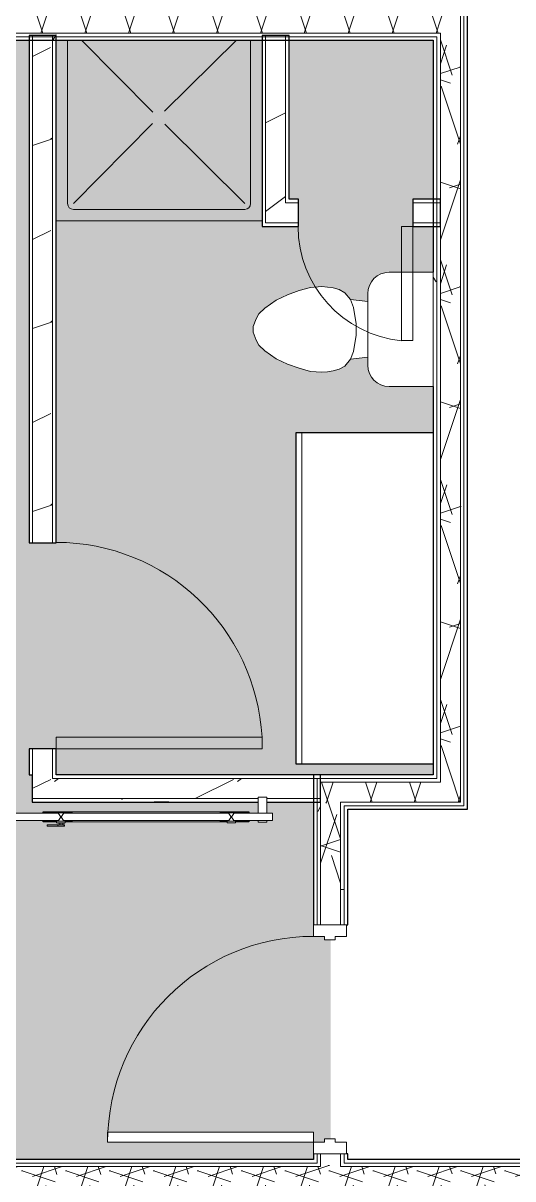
# Model space of a CAD drawing. Header units: inches. Extents: x -4830 to -235, y 9551 to 12852.
# Drawn here: x -3555.7 to -3470, y 10348.2 to 10550.2 of the extents above; entities that cross this region are included whole.
import ezdxf

# ---------------------------------------------------------------- set-up
doc = ezdxf.new("R2010")
doc.units = ezdxf.units.IN
doc.header["$MEASUREMENT"] = 0
for name, color, linetype, lineweight in [('0-1', 7, 'Continuous', 5), ('0-2', 7, 'Continuous', 9), ('0-3', 8, 'Continuous', 9), ('A-AREA-PATT-2', 254, 'Continuous', 9), ('A-DOOR-1', 7, 'Continuous', 9), ('A-DOOR-2', 50, 'Continuous', 13), ('A-DOOR-3', 250, 'Continuous', 25), ('A-DOOR-FRAM-1', 50, 'Continuous', 13), ('A-WALL-1', 250, 'Continuous', 25), ('A-WALL-2', 7, 'Continuous', 9), ('A-WALL-PATT-1', 7, 'Continuous', 9), ('A-WALL-PATT-2', 8, 'Continuous', 9), ('A-WALL-PATT-3', 253, 'Continuous', 9), ('I-WALL-1', 250, 'Continuous', 25), ('P-SANR-FIXT-1', 7, 'Continuous', 9), ('Q-CASE-1', 250, 'Continuous', 25), ('Q-CASE-2', 7, 'Continuous', 9)]:
    doc.layers.add(name, color=color, linetype=linetype, lineweight=lineweight)
pattern_1 = [(0, (0, 0), (61.44, 15.36), [2.534, -43.546, 2.534, -43.546, -245.76]), (0, (0, 0), (61.44, 15.36), [-92.16, 2.534, -89.626, 2.534, -43.546, -107.52]), (0, (0, 0), (61.44, 15.36), [-230.4, 2.534, -28.186, 2.534, -74.266]), (120, (23.04, 7.68), (-44.02215, 45.5286), [2.534, -43.546, 2.534, -43.546, -245.76]), (120, (23.04, 7.68), (-44.02215, 45.5286), [-92.16, 2.534, -89.626, 2.534, -43.546, -107.52]), (120, (23.04, 7.68), (-44.02215, 45.5286), [-230.4, 2.534, -28.186, 2.534, -74.266]), (240, (30.72, 38.4), (-17.41785, -60.8886), [2.534, -43.546, 2.534, -43.546, -245.76]), (240, (30.72, 38.4), (-17.41785, -60.8886), [-92.16, 2.534, -89.626, 2.534, -43.546, -107.52]), (240, (30.72, 38.4), (-17.41785, -60.8886), [-230.4, 2.534, -28.186, 2.534, -74.266])]
pattern_2 = [(216.87, (12.795, 31.987), (95.9612857, 63.9749714), [15.994, -143.942]), (206.565, (31.987, 22.391), (-31.986981, -31.986924), [35.763, -35.763]), (198.435, (31.987, 6.397), (-63.974746, -31.987128), [20.231, -80.922])]
pattern_3 = [(161.57, (0.96, 0.96), (-7.6802237, -0.0009796), [0, -54.643, 6.067, 0]), (18.43, (-0.96, 0.96), (-7.6802237, 0.0009796), [0, -54.643, 6.067, 0]), (108.43, (0.96, 0.96), (3.8382953, -19.2013653), [18.211, -42.499]), (71.57, (-0.96, 0.96), (3.8382953, 19.2013653), [18.211, -42.499])]

# ---------------------------------------------------------------- blocks, each defined once
blk = doc.blocks.new('Single-Flush - 36_ x 84_-1372839-FLOOR PLAN - 3RD FLOOR')
at = {"layer": 'A-DOOR-1'}
blk.add_arc((18, 2.37), 36.07, 93.1789, 180, dxfattribs=at)
at = {"layer": 'A-DOOR-2'}
for p, q in [((16, 2.37), (16, 38.39)), ((18, 38.39), (16, 38.39)), ((18, 2.37), (18, 38.39)), ((18, 2.37), (16, 2.37))]:
    blk.add_line(p, q, dxfattribs=at)
blk = doc.blocks.new('Interior_barn_door_18732 - Interior_barn_door_18732-1656080-FLOOR PLAN - 3RD FLOOR')
at = {"layer": 'A-DOOR-1'}
for p, q in [((-23.44, 6.07), (-23.69, 6.07)), ((-23.69, 6.07), (-23.44, 6.07)), ((-23.35, 6.57), (-23.63, 6.57)), ((-23.63, 6.57), (-23.63, 6.32)), ((-23.63, 6.32), (-23.35, 6.32)), ((-23.59, 6.57), (-23.59, 6.32)), ((-23.44, 6.07), (-22.69, 6.07)), ((-23.41, 6.57), (-22.49, 6.57)), ((-22.49, 6.32), (-23.41, 6.32)), ((-23.32, 6.32), (-23.32, 6.07)), ((-23.32, 6.32), (-23.32, 6.07)), ((-22.82, 6.07), (-22.82, 6.32)), ((-22.82, 6.07), (-22.82, 6.32)), ((-22.44, 6.07), (-22.69, 6.07)), ((-22.69, 6.07), (-22.44, 6.07)), ((-22.49, 6.57), (-22.67, 6.57)), ((-22.67, 6.32), (-22.49, 6.32)), ((-22.49, 6.57), (-22.49, 6.32)), ((-20.62, 6.32), (-20.62, 6.57)), ((-53.21, 5.57), (-60, 5.57)), ((-60, 4.95), (-60, 5.57)), ((-60, 4.32), (-60, 4.95)), ((-60, 4.32), (-53.22, 4.32)), ((-57.5, 5.85), (-59, 5.85)), ((-59, 5.85), (-59, 5.57)), ((-59, 4.32), (-59, 1.47)), ((-57.5, 5.57), (-57.5, 5.85)), ((-57.5, 1.47), (-57.5, 4.32)), ((-53.56, 6), (-52.06, 6)), ((-53.56, 6), (-53.56, 5.67)), ((-53.56, 5.67), (-52.06, 5.67)), ((-53.29, 5.67), (-52.82, 4.92)), ((-52.82, 4.98), (-53.29, 4.23)), ((-52.79, 4.23), (-53.27, 4.23)), ((-52.31, 4.23), (-52.79, 4.23)), ((-52.76, 4.92), (-52.29, 5.67)), ((-52.29, 4.23), (-52.76, 4.98)), ((-23.42, 5.57), (-52.37, 5.57)), ((-52.36, 4.32), (-23.43, 4.32)), ((-52.06, 5.67), (-52.06, 6)), ((-24.9, 5.82), (-50.9, 5.82)), ((-50.9, 4.07), (-24.9, 4.07)), ((-23.73, 6), (-22.23, 6)), ((-23.73, 5.67), (-23.73, 6)), ((-23.73, 5.67), (-22.23, 5.67)), ((-23.5, 5.67), (-23.03, 4.92)), ((-23.03, 4.98), (-23.5, 4.23)), ((-23, 4.23), (-23.48, 4.23)), ((-22.52, 4.23), (-23, 4.23)), ((-22.97, 4.92), (-22.5, 5.67)), ((-22.5, 4.23), (-22.97, 4.98)), ((21, 5.57), (-22.58, 5.57)), ((-22.57, 4.32), (21, 4.32)), ((-22.23, 6), (-22.23, 5.67)), ((18.5, 5.85), (18.5, 5.57)), ((20, 5.85), (18.5, 5.85)), ((18.5, 4.32), (18.5, 1.47)), ((20, 5.57), (20, 5.85)), ((20, 1.47), (20, 4.32)), ((21, 5.57), (21, 4.95)), ((21, 4.95), (21, 4.32)), ((-59, 1.47), (-57.5, 1.47)), ((18.5, 1.47), (20, 1.47))]:
    blk.add_line(p, q, dxfattribs=at)
for points, knots in [([(-23.63, 6.57), (-23.6, 6.57), (-23.54, 6.57), (-23.46, 6.57), (-23.43, 6.57)], [-0.72570661, -0.72570661, -0.72570661, -0.72570661, -0.67955891, -0.66350319, -0.66350319, -0.66350319, -0.66350319]), ([(-23.43, 6.32), (-23.46, 6.32), (-23.54, 6.32), (-23.6, 6.32), (-23.63, 6.32)], [0.66350319, 0.66350319, 0.66350319, 0.66350319, 0.67955891, 0.72570661, 0.72570661, 0.72570661, 0.72570661]), ([(-22.49, 6.57), (-22.52, 6.57), (-22.6, 6.57), (-22.69, 6.57), (-22.7, 6.57)], [-0.1486938, -0.1486938, -0.1486938, -0.1486938, -0.13013365, -0.08496789, -0.08496789, -0.08496789, -0.08496789]), ([(-22.68, 6.32), (-22.66, 6.32), (-22.61, 6.32), (-22.52, 6.32), (-22.49, 6.32)], [0.08496789, 0.08496789, 0.08496789, 0.08496789, 0.13013365, 0.1486938, 0.1486938, 0.1486938, 0.1486938]), ([(-22.49, 6.57), (-22.05, 6.57), (-21.63, 6.57), (-21.29, 6.57), (-20.97, 6.57), (-20.67, 6.57), (-20.62, 6.57), (-20.62, 6.57)], [-0.722227, -0.722227, -0.722227, -0.722227, -0.6854273, -0.6485379, -0.6054888, -0.5563887, -0.5098073, -0.5098073, -0.5098073, -0.5098073]), ([(-20.62, 6.32), (-20.62, 6.32), (-20.67, 6.32), (-20.97, 6.32), (-21.29, 6.32), (-21.63, 6.32), (-22.05, 6.32), (-22.49, 6.32)], [0.5098073, 0.5098073, 0.5098073, 0.5098073, 0.5563887, 0.6054888, 0.6485379, 0.6854273, 0.722227, 0.722227, 0.722227, 0.722227]), ([(-20.62, 6.57), (-20.62, 6.57), (-20.63, 6.57), (-20.69, 6.57), (-20.77, 6.57), (-20.79, 6.57)], [-0.50809684, -0.50809684, -0.50809684, -0.50809684, -0.4969616, -0.43765961, -0.42483944, -0.42483944, -0.42483944, -0.42483944]), ([(-20.79, 6.32), (-20.77, 6.32), (-20.69, 6.32), (-20.63, 6.32), (-20.62, 6.32), (-20.62, 6.32)], [0.42483944, 0.42483944, 0.42483944, 0.42483944, 0.43765961, 0.4969616, 0.50809684, 0.50809684, 0.50809684, 0.50809684])]:
    blk.add_open_spline(points, degree=3, knots=knots, dxfattribs=at)
for points in [[(-22.67, 6.57), (-22.65, 6.57), (-22.6, 6.57), (-22.5, 6.57)], [(-22.5, 6.32), (-22.6, 6.32), (-22.65, 6.32), (-22.67, 6.32)], [(-22.47, 6.57), (-22.52, 6.57), (-22.58, 6.57), (-22.65, 6.57)], [(-22.63, 6.32), (-22.57, 6.32), (-22.52, 6.32), (-22.47, 6.32)], [(-22.62, 6.57), (-22.58, 6.57), (-22.54, 6.57), (-22.5, 6.57)], [(-22.5, 6.32), (-22.54, 6.32), (-22.58, 6.32), (-22.62, 6.32)]]:
    blk.add_open_spline(points, degree=3, dxfattribs=at)
at = {"layer": 'A-DOOR-3'}
for p, q in [((-55.9, 5.82), (-53.56, 5.82)), ((-55.9, 5.57), (-55.9, 5.82)), ((-55.9, 4.07), (-55.9, 4.32)), ((-50.9, 4.07), (-55.9, 4.07)), ((-52.06, 5.82), (-50.9, 5.82)), ((-50.9, 5.82), (-50.9, 5.57)), ((-50.9, 4.33), (-50.9, 4.07)), ((-24.9, 5.82), (-23.73, 5.82)), ((-24.9, 5.55), (-24.9, 5.82)), ((-24.9, 4.07), (-24.9, 4.34)), ((-19.9, 4.07), (-24.9, 4.07)), ((-22.23, 5.82), (-19.9, 5.82)), ((-19.9, 5.82), (-19.9, 5.55)), ((-19.9, 4.34), (-19.9, 4.07))]:
    blk.add_line(p, q, dxfattribs=at)
blk = doc.blocks.new('Toilet-Domestic-3D - Toilet-Domestic-3D-1372870-FLOOR PLAN - 3RD FLOOR')
at = {"layer": 'P-SANR-FIXT-1'}
for p, q in [((-3.74, 10), (-2.74, 11)), ((-2.74, 11), (-1.87, 11.5)), ((-1.87, 11.5), (-0.5, 12)), ((-0.5, 12), (0.5, 12)), ((0.5, 12), (1.87, 11.5)), ((1.87, 11.5), (2.74, 11)), ((2.74, 11), (3.74, 10)), ((-5.13, 8), (-3.74, 10)), ((3.74, 10), (5.13, 8)), ((-6.06, 6), (-5.13, 8)), ((5.13, 8), (6.06, 6)), ((-6.79, 4), (-6.06, 6)), ((6.06, 6), (6.79, 4)), ((-7.33, 1.99), (-6.79, 4)), ((6.79, 4), (7.33, 1.99)), ((-7.5, 0), (-7.33, 1.99)), ((7.33, 1.99), (7.5, 0)), ((-7.41, -1), (-7.5, 0)), ((-7.24, -2), (-7.41, -1)), ((-6.97, -3), (-7.24, -2)), ((7.24, -2), (6.97, -3)), ((7.41, -1), (7.24, -2)), ((7.5, 0), (7.41, -1)), ((-6.4, -4), (-6.97, -3)), ((-5.21, -5), (-6.4, -4)), ((6.4, -4), (5.21, -5)), ((6.97, -3), (6.4, -4)), ((-3.84, -5.5), (-5.21, -5)), ((-4.86, -8.02), (-5.21, -5)), ((-1, -6), (-3.84, -5.5)), ((1, -6), (-1, -6)), ((3.84, -5.5), (1, -6)), ((5.21, -5), (3.84, -5.5)), ((4.86, -8.02), (5.21, -5)), ((6.25, -8.02), (-6.25, -8.02)), ((-9.98, -11.75), (-9.98, -19.48)), ((9.98, -19.48), (9.98, -11.75)), ((-9.98, -19.48), (9.98, -19.48))]:
    blk.add_line(p, q, dxfattribs=at)
for centre, start, end in [((-6.25, -11.75), 90, 180), ((6.25, -11.75), 0, 90)]:
    blk.add_arc(centre, 3.73, start, end, dxfattribs=at)
blk = doc.blocks.new('OD_CW_Base Cabinet - OD_CW_Base Cabinet-2021436-FLOOR PLAN - 3RD FLOOR')
at = {"layer": 'Q-CASE-1'}
for p, q in [((0.74, -24), (0.74, 0)), ((0.74, 0), (58.74, 0)), ((58.74, 0), (58.74, -24)), ((58.74, -24), (0.74, -24))]:
    blk.add_line(p, q, dxfattribs=at)
at = {"layer": 'Q-CASE-2'}
for p, q in [((0.74, -1), (0.74, 0)), ((0.74, 0), (58.74, 0)), ((58.74, -1), (0.74, -1)), ((0.74, -24), (0.74, -1)), ((0.74, -1), (58.74, -1)), ((58.74, 0), (58.74, -1)), ((58.74, -1), (58.74, -24)), ((58.74, -24), (0.74, -24))]:
    blk.add_line(p, q, dxfattribs=at)
blk = doc.blocks.new('Shower Base-3D - 36_ x 36_-V23-FLOOR PLAN - 3RD FLOOR')
at = {"layer": 'P-SANR-FIXT-1'}
for p, q in [((-16, -15), (-16, 13.55)), ((-1.12, 1), (-13.56, 13.55)), ((0.97, 1.14), (13.53, 13.55)), ((16, 13.55), (16, -15)), ((-1.13, -0.98), (-15, -15)), ((1.01, -1.11), (15, -15)), ((15, -16), (-15, -16)), ((-18, -18), (18, -18))]:
    blk.add_line(p, q, dxfattribs=at)
for centre, start, end in [((-15, -15), 180, 270), ((15, -15), 270, 0)]:
    blk.add_arc(centre, 1, start, end, dxfattribs=at)
blk = doc.blocks.new('Single-Flush - CLOSET-1720256-FLOOR PLAN - 3RD FLOOR')
at = {"layer": 'A-DOOR-1'}
blk.add_arc((10, -2.38), 20.07, 180, 264.2799, dxfattribs=at)
at = {"layer": 'A-DOOR-2'}
for p, q in [((8, -2.38), (8, -22.34)), ((10, -2.38), (8, -2.38)), ((10, -2.38), (10, -22.34)), ((10, -22.34), (8, -22.34))]:
    blk.add_line(p, q, dxfattribs=at)
blk = doc.blocks.new('CTR - 1st Phase - Unit Layouts_rvt-1-FLOOR PLAN - 3RD FLOOR')
at = {"layer": 'A-WALL-PATT-1'}
h = blk.add_hatch(dxfattribs=at)
h.set_pattern_fill('FP_1', color=256, style=0, pattern_type=2)
h.set_pattern_definition(pattern_1)
h.paths.add_polyline_path([(-3549.92, 10418.79), (-3549.92, 10423.37), (-3550.55, 10423.37), (-3550.55, 10418.79)], flags=0)
h.paths.add_polyline_path([(-3549.92, 10459.37), (-3549.93, 10547.19), (-3550.55, 10547.19), (-3550.55, 10459.37)], flags=0)
h = blk.add_hatch(dxfattribs=at)
h.set_pattern_fill('FP_1', color=256, style=0, pattern_type=2)
h.set_pattern_definition(pattern_1)
h.paths.add_polyline_path([(-3513.1, 10414.04), (-3503.67, 10414.04), (-3503.67, 10414.66), (-3513.1, 10414.66), (-3513.1, 10414.55)], flags=0)
h.paths.add_polyline_path([(-3547.98, 10414.04), (-3514.6, 10414.04), (-3514.6, 10414.66), (-3554.1, 10414.66), (-3554.1, 10414.04), (-3550.55, 10414.04)], flags=0)
h.paths.add_polyline_path([(-3592.1, 10414.04), (-3592.1, 10414.66), (-3593.94, 10414.66), (-3593.94, 10414.04), (-3593.1, 10414.04)], flags=0)
h.paths.add_polyline_path([(-3590.1, 10414.04), (-3590.1, 10414.66), (-3590.6, 10414.58), (-3590.6, 10414.04)], flags=0)
at = {"layer": 'A-WALL-PATT-2'}
h = blk.add_hatch(dxfattribs=at)
h.set_pattern_fill('FP_2', color=256, style=0, pattern_type=2)
h.set_pattern_definition(pattern_2)
h.paths.add_polyline_path([(-3554.1, 10418.16), (-3550.55, 10418.16), (-3550.55, 10423.37), (-3554.05, 10423.37), (-3554.1, 10418.72)], flags=0)
h.paths.add_polyline_path([(-3554.05, 10459.37), (-3550.55, 10459.37), (-3550.55, 10548.04), (-3554.05, 10548.04), (-3554.05, 10474.22)], flags=0)
h = blk.add_hatch(dxfattribs=at)
h.set_pattern_fill('FP_2', color=256, style=0, pattern_type=2)
h.set_pattern_definition(pattern_2)
h.paths.add_polyline_path([(-3509.8, 10515.29), (-3509.8, 10547.19), (-3513.3, 10547.19), (-3513.3, 10515.29)], flags=0)
h = blk.add_hatch(dxfattribs=at)
h.set_pattern_fill('FP_2', color=256, style=0, pattern_type=2)
h.set_pattern_definition(pattern_2)
h.paths.add_polyline_path([(-3483.97, 10515.29), (-3483.97, 10518.79), (-3487.55, 10518.79), (-3487.55, 10515.29), (-3485.4, 10515.29)], flags=0)
h.paths.add_polyline_path([(-3509.8, 10515.29), (-3507.55, 10515.29), (-3507.55, 10518.79), (-3509.8, 10518.79)], flags=0)
h = blk.add_hatch(dxfattribs=at)
h.set_pattern_fill('FP_2', color=256, style=0, pattern_type=2)
h.set_pattern_definition(pattern_2)
h.paths.add_polyline_path([(-3503.67, 10414.66), (-3503.67, 10418.16), (-3554.1, 10418.16), (-3554.1, 10414.66), (-3514.6, 10414.66), (-3514.6, 10414.94), (-3513.1, 10414.94), (-3513.1, 10414.66), (-3506.97, 10414.66)], flags=0)
h.paths.add_polyline_path([(-3593.94, 10414.66), (-3592.1, 10414.66), (-3592.1, 10414.94), (-3590.6, 10414.94), (-3590.6, 10414.66), (-3590.1, 10414.66), (-3590.1, 10418.16), (-3594.57, 10418.16), (-3594.57, 10414.66)], flags=0)
at = {"layer": 'A-WALL-1'}
for p, q in [((-3549.92, 10548.04), (-3554.67, 10548.04)), ((-3554.67, 10548.04), (-3554.67, 10459.37)), ((-3549.92, 10459.37), (-3549.92, 10548.04)), ((-3513.92, 10548.04), (-3513.92, 10514.66)), ((-3509.17, 10548.04), (-3513.92, 10548.04)), ((-3509.17, 10519.41), (-3509.17, 10548.04)), ((-3507.55, 10519.41), (-3509.17, 10519.41)), ((-3507.55, 10514.66), (-3507.55, 10519.41)), ((-3482.72, 10519.41), (-3487.55, 10519.41)), ((-3487.55, 10519.41), (-3487.55, 10514.66)), ((-3482.72, 10514.66), (-3482.72, 10519.41)), ((-3513.92, 10514.66), (-3513.3, 10514.66)), ((-3513.3, 10514.66), (-3509.17, 10514.66)), ((-3509.17, 10514.66), (-3507.55, 10514.66)), ((-3487.55, 10514.66), (-3482.72, 10514.66)), ((-3554.67, 10459.37), (-3549.92, 10459.37)), ((-3549.92, 10423.37), (-3554.67, 10423.37)), ((-3554.67, 10423.37), (-3554.67, 10418.79)), ((-3549.92, 10418.79), (-3549.92, 10423.37)), ((-3554.67, 10418.79), (-3554.1, 10418.79)), ((-3554.1, 10418.79), (-3554.1, 10414.04)), ((-3503.67, 10418.79), (-3549.92, 10418.79)), ((-3503.67, 10414.04), (-3503.67, 10418.79)), ((-3554.1, 10414.04), (-3514.6, 10414.04)), ((-3513.1, 10414.04), (-3503.67, 10414.04))]:
    blk.add_line(p, q, dxfattribs=at)
at = {"layer": 'A-WALL-2'}
for p, q in [((-3554.05, 10548.04), (-3554.05, 10459.37)), ((-3550.55, 10548.04), (-3550.55, 10459.37)), ((-3513.3, 10515.29), (-3513.3, 10548.04)), ((-3509.8, 10518.79), (-3509.8, 10548.04)), ((-3509.17, 10518.79), (-3509.8, 10518.79)), ((-3507.55, 10518.79), (-3509.17, 10518.79)), ((-3482.72, 10518.79), (-3487.55, 10518.79)), ((-3509.8, 10515.29), (-3513.3, 10515.29)), ((-3509.17, 10515.29), (-3509.8, 10515.29)), ((-3507.55, 10515.29), (-3509.17, 10515.29)), ((-3482.72, 10515.29), (-3487.55, 10515.29)), ((-3554.05, 10423.37), (-3554.05, 10418.79)), ((-3550.55, 10423.37), (-3550.55, 10418.79)), ((-3554.1, 10418.79), (-3554.05, 10418.79)), ((-3550.55, 10418.16), (-3550.55, 10418.79)), ((-3550.55, 10418.16), (-3503.67, 10418.16)), ((-3554.1, 10414.66), (-3514.6, 10414.66)), ((-3513.1, 10414.66), (-3503.67, 10414.66))]:
    blk.add_line(p, q, dxfattribs=at)
at = {"layer": '0-2'}
for name, p in [('Shower Base-3D - 36_ x 36_-V23-FLOOR PLAN - 3RD FLOOR', (-3531.92, 10533.64)), ('Single-Flush - CLOSET-1720256-FLOOR PLAN - 3RD FLOOR', (-3497.55, 10517.04))]:
    blk.add_blockref(name, p, dxfattribs=at)
for name, p, rotation in [('Toilet-Domestic-3D - Toilet-Domestic-3D-1372870-FLOOR PLAN - 3RD FLOOR', (-3503.45, 10496.66), 90.00000000000179), ('OD_CW_Base Cabinet - OD_CW_Base Cabinet-2021436-FLOOR PLAN - 3RD FLOOR', (-3507.97, 10419.93), 89.99999999999001), ('Single-Flush - 36_ x 84_-1372839-FLOOR PLAN - 3RD FLOOR', (-3552.3, 10441.37), 269.9999999999886), ('Interior_barn_door_18732 - Interior_barn_door_18732-1656080-FLOOR PLAN - 3RD FLOOR', (-3572.1, 10416.41), 180)]:
    blk.add_blockref(name, p, dxfattribs=dict(at, rotation=rotation))
blk = doc.blocks.new('HOLLOW METAL - UNIT DOOR-1960771-FLOOR PLAN - 3RD FLOOR')
at = {"layer": 'A-DOOR-1'}
blk.add_arc((18, -3.25), 36, 180, 270, dxfattribs=at)
at = {"layer": 'A-DOOR-2'}
for p, q in [((16.25, -3.25), (18, -3.25)), ((16.25, -39.25), (16.25, -3.25)), ((18, -3.25), (18, -39.25)), ((18, -39.25), (16.25, -39.25))]:
    blk.add_line(p, q, dxfattribs=at)
at = {"layer": 'A-DOOR-FRAM-1'}
for p, q in [((-20, 2.5), (-18, 2.5)), ((-20, -3.25), (-20, 2.5)), ((-18, 2.5), (-18, 0.5625)), ((18, 2.5), (20, 2.5)), ((18, 0.5625), (18, 2.5)), ((20, 2.5), (20, -3.25)), ((-18, 0.5625), (-17.375, 0.5625)), ((-17.375, 0.5625), (-17.375, -1.3125)), ((17.375, 0.5625), (18, 0.5625)), ((17.375, -1.3125), (17.375, 0.5625)), ((-18, -1.3125), (-18, -3.25)), ((-17.375, -1.3125), (-18, -1.3125)), ((18, -1.3125), (17.375, -1.3125)), ((18, -3.25), (18, -1.3125)), ((-18, -3.25), (-20, -3.25)), ((20, -3.25), (18, -3.25))]:
    blk.add_line(p, q, dxfattribs=at)
blk = doc.blocks.new('CTR - 1st Phase - Common Walls_rvt-1-FLOOR PLAN - 3RD FLOOR')
at = {"layer": 'A-AREA-PATT-2'}
h = blk.add_hatch(color=256, dxfattribs=at)
h.paths.add_polyline_path([(-3504.92, 10354.59), (-3540.92, 10354.59), (-3540.92, 10356.34), (-3504.92, 10356.34), (-3504.92, 10355.61)], flags=0)
h.paths.add_polyline_path([(-3635.78, 10351.59), (-3504.92, 10351.59), (-3504.92, 10354.59), (-3502.99, 10354.59), (-3502.99, 10355.21), (-3501.92, 10355.21), (-3501.92, 10389.96), (-3502.99, 10389.96), (-3502.99, 10390.59), (-3504.92, 10390.59), (-3504.96, 10414.04), (-3513.1, 10414.04), (-3513.1, 10412.09), (-3512.1, 10412.01), (-3512.1, 10410.84), (-3513.1, 10410.84), (-3513.1, 10410.57), (-3514.6, 10410.59), (-3514.6, 10410.84), (-3516.2, 10410.84), (-3516.2, 10410.59), (-3518.54, 10410.59), (-3518.54, 10410.41), (-3520.04, 10410.41), (-3520.04, 10410.59), (-3548.36, 10410.59), (-3548.36, 10410.41), (-3549.86, 10410.41), (-3549.86, 10410.59), (-3552.2, 10410.59), (-3552.2, 10410.84), (-3590.6, 10410.84), (-3590.6, 10410.57), (-3592.1, 10410.57), (-3592.1, 10410.84), (-3593.1, 10410.93), (-3593.1, 10412.09), (-3592.1, 10412.09), (-3592.1, 10414.04), (-3593.94, 10414.04), (-3593.94, 10393.59), (-3705.49, 10393.59), (-3705.49, 10398.34), (-3681.49, 10398.34), (-3681.49, 10442.41), (-3683.49, 10442.41), (-3683.49, 10406.84), (-3713.49, 10406.84), (-3713.49, 10442.59), (-3705.49, 10442.59), (-3705.49, 10450.75), (-3705.79, 10450.75), (-3705.99, 10450.95), (-3706.02, 10451.85), (-3706.24, 10451.85), (-3706.24, 10455.71), (-3706.49, 10455.71), (-3706.49, 10457.42), (-3706.24, 10457.42), (-3706.24, 10466.9), (-3706.49, 10466.9), (-3706.49, 10467.5), (-3706.24, 10467.5), (-3706.24, 10468.09), (-3706.49, 10468.09), (-3706.49, 10468.68), (-3706.24, 10468.68), (-3706.24, 10469.27), (-3706.49, 10469.27), (-3706.49, 10469.86), (-3706.24, 10469.86), (-3706.24, 10470.45), (-3706.49, 10470.45), (-3706.4, 10471.04), (-3706.24, 10471.04), (-3706.24, 10473.66), (-3705.99, 10473.68), (-3705.94, 10474.61), (-3705.79, 10474.75), (-3705.49, 10474.75), (-3705.49, 10523.41), (-3815.16, 10523.41), (-3815.16, 10511.65), (-3820.54, 10511.65), (-3820.54, 10516.4), (-3819.91, 10516.4), (-3819.91, 10544.4), (-3815.16, 10544.4), (-3815.16, 10547.19), (-3851.85, 10547.19), (-3851.85, 10516.4), (-3850.54, 10516.4), (-3850.54, 10511.65), (-3851.85, 10511.65), (-3851.85, 10511.41), (-3855.22, 10511.41), (-3855.22, 10473.39), (-3851.85, 10473.39), (-3851.85, 10473.01), (-3855.22, 10473.01), (-3855.22, 10434.99), (-3851.85, 10434.99), (-3851.85, 10398.19), (-3819.6, 10398.19), (-3819.6, 10413.71), (-3759.6, 10413.71), (-3759.6, 10383.71), (-3819.6, 10383.71), (-3819.6, 10385.82), (-3824.35, 10385.82), (-3824.35, 10387.12), (-3826.25, 10387.12), (-3826.25, 10381.7), (-3825.75, 10381.64), (-3825.75, 10381.57), (-3826.25, 10381.57), (-3826.25, 10375.38), (-3825.75, 10375.32), (-3825.75, 10375.25), (-3826.25, 10375.25), (-3826.25, 10357.07), (-3851.5, 10357.07), (-3851.5, 10387.12), (-3852.5, 10387.12), (-3852.47, 10391.87), (-3819.6, 10391.91), (-3819.6, 10392.14), (-3824.35, 10392.14), (-3824.35, 10393.44), (-3852.5, 10393.44), (-3852.5, 10396.21), (-3855.72, 10396.21), (-3855.72, 10394.21), (-3856.29, 10394.21), (-3856.29, 10360.19), (-3855.72, 10360.19), (-3855.72, 10358.19), (-3851.85, 10358.19), (-3851.85, 10351.59), (-3824.35, 10351.59), (-3824.35, 10362.14), (-3819.6, 10362.14), (-3819.6, 10351.59), (-3813.11, 10351.59), (-3813.11, 10367.71), (-3795.11, 10367.71), (-3795.11, 10363.71), (-3759.11, 10363.71), (-3759.11, 10367.71), (-3741.11, 10367.71), (-3741.11, 10351.59), (-3670.9, 10351.59)], flags=0)
h.paths.add_polyline_path([(-3598.69, 10398.34), (-3598.69, 10424.46), (-3599.24, 10424.46), (-3599.24, 10423.71), (-3601.74, 10423.71), (-3601.74, 10424.46), (-3601.99, 10424.46), (-3601.99, 10427.84), (-3636.99, 10427.84), (-3636.99, 10426.46), (-3673.99, 10426.46), (-3673.99, 10424.46), (-3674.24, 10424.46), (-3674.24, 10423.71), (-3676.74, 10423.71), (-3676.74, 10398.34), (-3600.66, 10398.34)], flags=0)
h.paths.add_polyline_path([(-3549.6, 10409.84), (-3551.31, 10409.84), (-3551.31, 10410.09), (-3549.6, 10410.09)], flags=0)
h.paths.add_polyline_path([(-3548.75, 10409.84), (-3549.43, 10409.84), (-3549.43, 10410.09), (-3548.75, 10410.09)], flags=0)
h.paths.add_polyline_path([(-3590.6, 10412.09), (-3552.2, 10412.09), (-3552.2, 10412.34), (-3516.2, 10412.34), (-3516.2, 10412.09), (-3514.6, 10412.09), (-3514.6, 10414.04), (-3554.1, 10414.04), (-3554.1, 10418.79), (-3554.67, 10418.79), (-3554.67, 10423.37), (-3549.92, 10423.37), (-3549.92, 10418.79), (-3483.97, 10418.79), (-3483.97, 10420.66), (-3507.97, 10420.66), (-3507.97, 10478.66), (-3483.97, 10478.66), (-3483.97, 10486.69), (-3491.7, 10486.69), (-3492.66, 10486.81), (-3493.56, 10487.19), (-3494.33, 10487.78), (-3494.93, 10488.55), (-3495.3, 10489.48), (-3495.43, 10491.04), (-3495.43, 10491.8), (-3498.45, 10491.45), (-3499.45, 10490.26), (-3500.45, 10489.7), (-3501.96, 10489.34), (-3503.45, 10489.16), (-3505.44, 10489.34), (-3507.97, 10490.07), (-3509.45, 10490.6), (-3511.45, 10491.54), (-3513.45, 10492.92), (-3514.45, 10493.92), (-3514.95, 10494.79), (-3515.45, 10496.16), (-3515.45, 10497.16), (-3514.95, 10498.54), (-3514.45, 10499.4), (-3513.45, 10500.4), (-3511.45, 10501.79), (-3509.45, 10502.72), (-3507.45, 10503.45), (-3505.44, 10503.99), (-3503.45, 10504.16), (-3501.96, 10503.99), (-3501.45, 10503.9), (-3500.45, 10503.63), (-3499.45, 10503.06), (-3498.45, 10501.87), (-3495.43, 10501.52), (-3495.43, 10502.91), (-3495.3, 10503.88), (-3494.93, 10504.78), (-3494.33, 10505.55), (-3493.56, 10506.14), (-3492.66, 10506.51), (-3491.7, 10506.64), (-3483.97, 10506.64), (-3483.97, 10514.66), (-3487.55, 10514.66), (-3487.55, 10519.41), (-3483.97, 10519.41), (-3483.97, 10547.19), (-3509.17, 10547.19), (-3509.17, 10519.41), (-3507.55, 10519.41), (-3507.55, 10514.66), (-3513.92, 10514.66), (-3513.92, 10547.19), (-3549.92, 10547.19), (-3549.92, 10459.37), (-3554.67, 10459.37), (-3554.67, 10547.19), (-3571.81, 10547.19), (-3571.81, 10529.41), (-3589.81, 10529.41), (-3589.81, 10547.19), (-3592.74, 10547.19), (-3592.74, 10468.41), (-3652.74, 10468.41), (-3652.74, 10547.19), (-3655.74, 10547.19), (-3655.74, 10529.41), (-3673.74, 10529.41), (-3673.74, 10547.19), (-3676.74, 10547.19), (-3676.73, 10429.96), (-3674.24, 10429.96), (-3674.24, 10429.21), (-3673.99, 10429.21), (-3673.99, 10427.84), (-3638.99, 10427.84), (-3638.99, 10429.21), (-3601.74, 10429.21), (-3601.74, 10429.96), (-3599.24, 10429.96), (-3599.24, 10429.21), (-3593.94, 10429.21), (-3593.94, 10418.79), (-3590.1, 10418.79), (-3590.1, 10414.04), (-3590.6, 10414.04)], flags=0)
h.paths.add_polyline_path([(-3782.28, 10428.36), (-3834.96, 10428.36), (-3834.96, 10429.36), (-3840.96, 10429.36), (-3840.96, 10464.36), (-3756.96, 10464.36), (-3756.96, 10429.36), (-3762.96, 10429.36), (-3762.96, 10428.36), (-3776.27, 10428.36)], flags=0)
h.paths.add_polyline_path([(-3848.54, 10515.56), (-3848.54, 10541.56), (-3823.54, 10541.56), (-3823.54, 10515.56), (-3846.51, 10515.56)], flags=0)
at = {"layer": 'A-WALL-PATT-1'}
h = blk.add_hatch(dxfattribs=at)
h.set_pattern_fill('FP_1', color=256, style=0, pattern_type=2)
h.set_pattern_definition(pattern_1)
h.paths.add_polyline_path([(-3483.35, 10418.16), (-3483.35, 10547.81), (-3483.97, 10547.81), (-3483.97, 10418.16)], flags=0)
h.paths.add_polyline_path([(-3483.97, 10552.56), (-3483.35, 10552.57), (-3483.35, 10643.81), (-3483.97, 10643.81), (-3483.97, 10553.19)], flags=0)
h = blk.add_hatch(dxfattribs=at)
h.set_pattern_fill('FP_1', color=256, style=0, pattern_type=2)
h.set_pattern_definition(pattern_1)
h.paths.add_polyline_path([(-3483.35, 10417.54), (-3482.72, 10417.54), (-3482.72, 10548.44), (-3483.35, 10548.44), (-3483.35, 10417.54)], flags=0)
h.paths.add_polyline_path([(-3482.72, 10551.94), (-3482.72, 10644.44), (-3483.35, 10644.44), (-3483.35, 10551.94)], flags=0)
h = blk.add_hatch(dxfattribs=at)
h.set_pattern_fill('FP_1', color=256, style=0, pattern_type=2)
h.set_pattern_definition(pattern_1)
h.paths.add_polyline_path([(-3495.3, 10547.81), (-3483.35, 10547.81), (-3483.35, 10548.44), (-3852.47, 10548.44), (-3852.47, 10547.81), (-3680.87, 10547.88), (-3680.87, 10548.04), (-3677.37, 10548.04), (-3677.37, 10547.81), (-3554.05, 10547.81), (-3554.05, 10548.04), (-3550.55, 10548.04), (-3550.55, 10547.81), (-3508.35, 10547.81)], flags=0)
h = blk.add_hatch(dxfattribs=at)
h.set_pattern_fill('FP_1', color=256, style=0, pattern_type=2)
h.set_pattern_definition(pattern_1)
h.paths.add_polyline_path([(-3495.3, 10547.19), (-3483.97, 10547.19), (-3483.97, 10547.81), (-3550.55, 10547.81), (-3550.55, 10547.19), (-3508.35, 10547.19)], flags=0)
h.paths.add_polyline_path([(-3851.97, 10547.19), (-3815.16, 10547.19), (-3815.16, 10547.41), (-3681.49, 10547.41), (-3681.49, 10547.19), (-3680.87, 10547.19), (-3680.92, 10547.81), (-3852.47, 10547.81), (-3852.47, 10547.19)], flags=0)
h.paths.add_polyline_path([(-3655.74, 10547.19), (-3652.74, 10547.19), (-3652.74, 10547.41), (-3592.74, 10547.41), (-3592.74, 10547.19), (-3589.81, 10547.19), (-3589.81, 10547.41), (-3571.81, 10547.41), (-3571.81, 10547.19), (-3554.05, 10547.19), (-3554.05, 10547.81), (-3677.37, 10547.81), (-3677.37, 10547.19), (-3673.74, 10547.19), (-3673.74, 10547.41), (-3655.74, 10547.41)], flags=0)
h = blk.add_hatch(dxfattribs=at)
h.set_pattern_fill('FP_1', color=256, style=0, pattern_type=2)
h.set_pattern_definition(pattern_1)
h.paths.add_polyline_path([(-3504.3, 10350.96), (-3503.67, 10350.96), (-3503.67, 10352.59), (-3504.3, 10352.59), (-3504.3, 10351.41)], flags=0)
h.paths.add_polyline_path([(-3504.3, 10392.59), (-3503.67, 10392.59), (-3503.67, 10414.04), (-3504.3, 10414.04), (-3504.3, 10397.41)], flags=0)
h = blk.add_hatch(dxfattribs=at)
h.set_pattern_fill('FP_1', color=256, style=0, pattern_type=2)
h.set_pattern_definition(pattern_1)
h.paths.add_polyline_path([(-3499.55, 10350.96), (-3499.55, 10352.59), (-3500.17, 10352.59), (-3500.17, 10350.96)], flags=0)
h.paths.add_polyline_path([(-3500.17, 10392.59), (-3499.55, 10392.59), (-3499.55, 10413.41), (-3500.17, 10413.39), (-3500.17, 10397.41)], flags=0)
h = blk.add_hatch(dxfattribs=at)
h.set_pattern_fill('FP_1', color=256, style=0, pattern_type=2)
h.set_pattern_definition(pattern_1)
h.paths.add_polyline_path([(-3499.55, 10351.59), (-3498.92, 10351.59), (-3498.92, 10352.59), (-3499.55, 10352.59)], flags=0)
h.paths.add_polyline_path([(-3499.17, 10392.59), (-3498.92, 10392.59), (-3498.92, 10412.79), (-3499.55, 10412.79), (-3499.55, 10392.59)], flags=0)
h = blk.add_hatch(dxfattribs=at)
h.set_pattern_fill('FP_1', color=256, style=0, pattern_type=2)
h.set_pattern_definition(pattern_1)
h.paths.add_polyline_path([(-3418.52, 10350.96), (-3418.52, 10351.59), (-3499.55, 10351.59), (-3499.55, 10350.96), (-3425.06, 10350.96)], flags=0)
h.paths.add_polyline_path([(-3850.5, 10350.96), (-3504.3, 10350.96), (-3504.3, 10351.59), (-3852.47, 10351.59), (-3852.47, 10350.96)], flags=0)
h = blk.add_hatch(dxfattribs=at)
h.set_pattern_fill('FP_1', color=256, style=0, pattern_type=2)
h.set_pattern_definition(pattern_1)
h.paths.add_polyline_path([(-3418.52, 10350.34), (-3417.9, 10350.34), (-3417.9, 10350.96), (-3500.17, 10350.96), (-3500.17, 10350.34), (-3425.06, 10350.34)], flags=0)
h.paths.add_polyline_path([(-3852.47, 10350.34), (-3503.67, 10350.34), (-3503.67, 10350.96), (-3852.47, 10350.96)], flags=0)
at = {"layer": 'A-WALL-PATT-3'}
h = blk.add_hatch(dxfattribs=at)
h.set_pattern_fill('FP_34', color=256, style=0, pattern_type=2)
h.set_pattern_definition(pattern_3)
h.paths.add_polyline_path([(-3482.71, 10414.04), (-3479.22, 10414.04), (-3479.22, 10647.94), (-3482.72, 10647.94), (-3482.72, 10414.04)], flags=0)
h = blk.add_hatch(dxfattribs=at)
h.set_pattern_fill('FP_34', color=256, style=0, pattern_type=2)
h.set_pattern_definition(pattern_3)
h.paths.add_polyline_path([(-3483.35, 10548.44), (-3482.72, 10548.44), (-3482.72, 10551.94), (-3852.47, 10551.94), (-3852.47, 10548.44), (-3483.97, 10548.44)], flags=0)
h = blk.add_hatch(dxfattribs=at)
h.set_pattern_fill('FP_34', color=256, style=0, pattern_type=2)
h.set_pattern_definition(pattern_3)
h.paths.add_polyline_path([(-3483.35, 10414.04), (-3482.72, 10414.04), (-3482.72, 10417.54), (-3503.67, 10417.54), (-3503.67, 10414.04), (-3483.97, 10414.04)], flags=0)
h = blk.add_hatch(dxfattribs=at)
h.set_pattern_fill('FP_34', color=256, style=0, pattern_type=2)
h.set_pattern_definition(pattern_3)
h.paths.add_polyline_path([(-3500.17, 10350.34), (-3500.17, 10352.59), (-3503.67, 10352.59), (-3503.67, 10350.34)], flags=0)
h.paths.add_polyline_path([(-3503.67, 10392.59), (-3500.17, 10392.59), (-3500.21, 10414.04), (-3503.67, 10414.04), (-3503.67, 10397.41)], flags=0)
h = blk.add_hatch(dxfattribs=at)
h.set_pattern_fill('FP_34', color=256, style=0, pattern_type=2)
h.set_pattern_definition(pattern_3)
h.paths.add_polyline_path([(-3425.06, 10346.84), (-3417.27, 10346.84), (-3417.27, 10350.34), (-3852.47, 10350.34), (-3852.47, 10346.84), (-3495.3, 10346.84)], flags=0)
at = {"layer": 'A-WALL-2'}
for p, q in [((-3479.22, 10414.04), (-3479.22, 10647.94)), ((-3478.6, 10413.41), (-3478.6, 10648.56)), ((-3483.97, 10548.44), (-3852.47, 10548.44)), ((-3483.35, 10548.44), (-3483.97, 10548.44)), ((-3482.72, 10548.44), (-3483.35, 10548.44)), ((-3482.72, 10417.54), (-3482.72, 10548.44)), ((-3483.97, 10547.81), (-3852.47, 10547.81)), ((-3483.35, 10547.81), (-3483.97, 10547.81)), ((-3483.35, 10418.16), (-3483.35, 10547.81)), ((-3504.3, 10417.54), (-3504.3, 10418.16)), ((-3483.97, 10418.16), (-3504.3, 10418.16)), ((-3504.3, 10412.79), (-3504.3, 10417.54)), ((-3503.67, 10414.04), (-3503.67, 10417.54)), ((-3483.97, 10417.54), (-3503.67, 10417.54)), ((-3483.35, 10418.16), (-3483.97, 10418.16)), ((-3483.35, 10417.54), (-3483.97, 10417.54)), ((-3482.72, 10417.54), (-3483.35, 10417.54)), ((-3504.3, 10392.59), (-3504.3, 10412.79)), ((-3503.67, 10412.79), (-3503.67, 10414.04)), ((-3503.67, 10392.59), (-3503.67, 10412.79)), ((-3500.17, 10413.41), (-3500.17, 10414.04)), ((-3483.97, 10414.04), (-3500.17, 10414.04)), ((-3500.17, 10412.79), (-3500.17, 10413.41)), ((-3500.17, 10392.59), (-3500.17, 10412.79)), ((-3499.55, 10412.79), (-3499.55, 10413.41)), ((-3483.97, 10413.41), (-3499.55, 10413.41)), ((-3499.55, 10392.59), (-3499.55, 10412.79)), ((-3482.72, 10414.04), (-3483.97, 10414.04)), ((-3479.22, 10413.41), (-3483.97, 10413.41)), ((-3479.22, 10414.04), (-3482.72, 10414.04)), ((-3478.6, 10413.41), (-3479.22, 10413.41)), ((-3504.3, 10351.59), (-3504.3, 10352.59)), ((-3503.67, 10351.59), (-3503.67, 10352.59)), ((-3500.17, 10351.59), (-3500.17, 10352.59)), ((-3499.55, 10351.59), (-3499.55, 10352.59)), ((-3504.3, 10350.96), (-3852.47, 10350.96)), ((-3503.67, 10350.34), (-3852.47, 10350.34)), ((-3504.3, 10351.59), (-3504.3, 10350.96)), ((-3503.67, 10351.59), (-3503.67, 10350.96)), ((-3503.67, 10350.96), (-3503.67, 10350.34)), ((-3500.17, 10351.59), (-3500.17, 10350.96)), ((-3500.17, 10350.96), (-3500.17, 10350.34)), ((-3418.52, 10350.34), (-3500.17, 10350.34)), ((-3499.55, 10351.59), (-3499.55, 10350.96)), ((-3418.52, 10350.96), (-3499.55, 10350.96))]:
    blk.add_line(p, q, dxfattribs=at)
at = {"layer": 'I-WALL-1'}
for p, q in [((-3477.97, 10412.79), (-3477.97, 10649.19)), ((-3592.74, 10547.19), (-3483.97, 10547.19)), ((-3483.97, 10547.19), (-3483.97, 10506.64)), ((-3483.97, 10486.69), (-3483.97, 10478.66)), ((-3483.97, 10420.66), (-3483.97, 10418.79)), ((-3483.97, 10418.79), (-3504.92, 10418.79)), ((-3504.92, 10418.79), (-3504.92, 10418.16)), ((-3504.92, 10418.16), (-3504.92, 10412.79)), ((-3504.92, 10412.79), (-3504.92, 10392.59)), ((-3498.92, 10392.59), (-3498.92, 10412.79)), ((-3498.92, 10412.79), (-3483.97, 10412.79)), ((-3483.97, 10412.79), (-3478.6, 10412.79)), ((-3478.6, 10412.79), (-3477.97, 10412.79)), ((-3499.17, 10392.59), (-3498.92, 10392.59)), ((-3504.92, 10352.59), (-3504.92, 10351.59)), ((-3498.92, 10352.59), (-3499.17, 10352.59)), ((-3498.92, 10351.59), (-3498.92, 10352.59)), ((-3504.92, 10351.59), (-3758.11, 10351.59)), ((-3418.52, 10351.59), (-3498.92, 10351.59))]:
    blk.add_line(p, q, dxfattribs=at)
at = {"layer": '0-3', "rotation": 269.9999999999996}
blk.add_blockref('HOLLOW METAL - UNIT DOOR-1960771-FLOOR PLAN - 3RD FLOOR', (-3501.67, 10372.59), dxfattribs=at)

msp = doc.modelspace()

# ---------------------------------------------------------------- block references
at = {"layer": '0-1'}
for name in ['CTR - 1st Phase - Common Walls_rvt-1-FLOOR PLAN - 3RD FLOOR', 'CTR - 1st Phase - Unit Layouts_rvt-1-FLOOR PLAN - 3RD FLOOR']:
    msp.add_blockref(name, (0, 0), dxfattribs=at)

doc.saveas('drawing.dxf')
